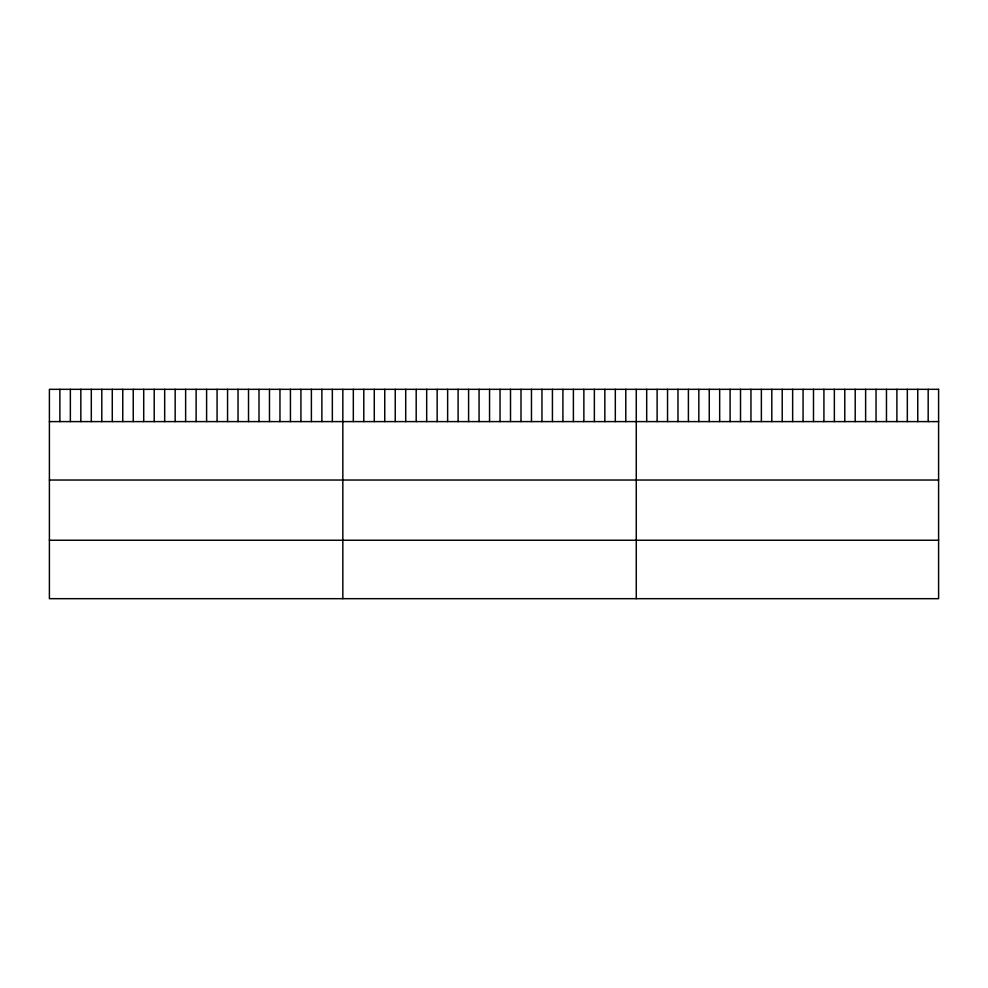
<?xml version="1.0" encoding="UTF-8"?>
<svg xmlns="http://www.w3.org/2000/svg" width="988" height="988" viewBox="0 0 988 988"><rect width="100%" height="100%" fill="white"/><g stroke="black" fill="none" stroke-linecap="round" stroke-linejoin="round"><path stroke-width="1.48" d="M49.4 421.604L938.6 421.604M49.4 480.032L938.6 480.032M49.4 540.238L938.6 540.238M928.177 389.321L928.177 421.604M917.753 389.321L917.753 421.604M907.33 389.321L907.33 421.604M896.894 389.321L896.894 421.604M886.471 389.321L886.471 421.604M876.047 389.321L876.047 421.604M865.624 389.321L865.624 421.604M855.2 389.321L855.2 421.604M844.777 389.321L844.777 421.604M834.354 389.321L834.354 421.604M823.918 389.321L823.918 421.604M813.495 389.321L813.495 421.604M803.071 389.321L803.071 421.604M792.648 389.321L792.648 421.604M782.224 389.321L782.224 421.604M771.801 389.321L771.801 421.604M761.378 389.321L761.378 421.604M750.954 389.321L750.954 421.604M740.518 389.321L740.518 421.604M730.095 389.321L730.095 421.604M719.672 389.321L719.672 421.604M709.248 389.321L709.248 421.604M698.825 389.321L698.825 421.604M688.401 389.321L688.401 421.604M677.978 389.321L677.978 421.604M667.542 389.321L667.542 421.604M657.119 389.321L657.119 421.604M646.695 389.321L646.695 421.604M636.272 389.321L636.272 598.679M625.787 389.321L625.787 421.604M615.314 389.321L615.314 421.604M604.829 389.321L604.829 421.604M594.356 389.321L594.356 421.604M583.871 389.321L583.871 421.604M573.398 389.321L573.398 421.604M562.913 389.321L562.913 421.604M552.428 389.321L552.428 421.604M541.955 389.321L541.955 421.604M531.47 389.321L531.47 421.604M520.997 389.321L520.997 421.604M510.512 389.321L510.512 421.604M500.039 389.321L500.039 421.604M489.554 389.321L489.554 421.604M479.069 389.321L479.069 421.604M468.596 389.321L468.596 421.604M458.111 389.321L458.111 421.604M447.638 389.321L447.638 421.604M437.153 389.321L437.153 421.604M426.68 389.321L426.68 421.604M416.195 389.321L416.195 421.604M405.71 389.321L405.71 421.604M395.237 389.321L395.237 421.604M384.752 389.321L384.752 421.604M374.279 389.321L374.279 421.604M363.794 389.321L363.794 421.604M353.321 389.321L353.321 421.604M342.836 389.321L342.836 598.679M332.351 389.321L332.351 421.604M321.878 389.321L321.878 421.604M311.393 389.321L311.393 421.604M300.92 389.321L300.92 421.604M290.435 389.321L290.435 421.604M279.962 389.321L279.962 421.604M269.477 389.321L269.477 421.604M258.992 389.321L258.992 421.604M248.519 389.321L248.519 421.604M238.034 389.321L238.034 421.604M227.561 389.321L227.561 421.604M217.076 389.321L217.076 421.604M206.603 389.321L206.603 421.604M196.118 389.321L196.118 421.604M185.633 389.321L185.633 421.604M175.16 389.321L175.16 421.604M164.675 389.321L164.675 421.604M154.202 389.321L154.202 421.604M143.717 389.321L143.717 421.604M133.244 389.321L133.244 421.604M122.759 389.321L122.759 421.604M112.274 389.321L112.274 421.604M101.801 389.321L101.801 421.604M91.316 389.321L91.316 421.604M80.843 389.321L80.843 421.604M70.358 389.321L70.358 421.604M59.885 389.321L59.885 421.604M938.6 389.321L49.4 389.321L49.4 598.679L938.6 598.679L938.6 389.321"/></g></svg>
